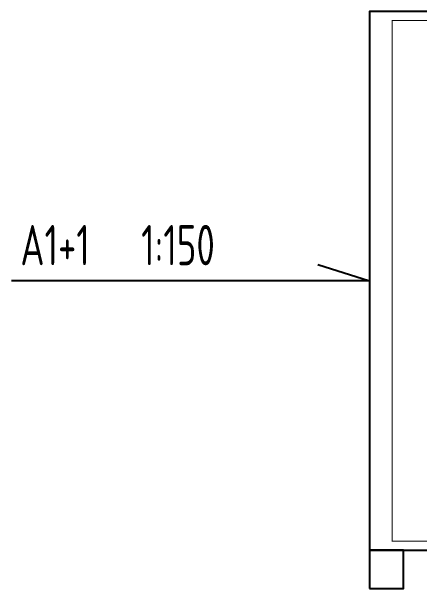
# Model space of a CAD drawing. Extents: x 8844666 to 9156203, y 1662182 to 2655606.
# Drawn here: x 8844666 to 8912178, y 1882707 to 1978119 of the extents above; entities that cross this region are included whole.
import ezdxf

# ---------------------------------------------------------------- set-up
doc = ezdxf.new("R2010")
doc.units = 0
doc.header["$LTSCALE"] = 1000
doc.header["$MEASUREMENT"] = 0
doc.layers.add('PUB_TITLE', color=4, linetype='CONTINUOUS')
doc.styles.add('TSSD_REIN', font='atssdeng.shx', dxfattribs={"width": 0.7, "bigfont": 'atssdchn.shx'})

msp = doc.modelspace()

# ---------------------------------------------------------------- linework, layer by layer
at = {"layer": 'PUB_TITLE'}
msp.add_lwpolyline([(8903902.8, 1889019.1), (9156202.8, 1889019.1), (9156202.8, 1978119.1), (8903902.8, 1978119.1)], close=True, dxfattribs=at)
at = {"layer": 'PUB_TITLE', "const_width": 150}
msp.add_lwpolyline([(8907652.8, 1890519.1), (9154702.8, 1890519.1), (9154702.8, 1976619.1), (8907652.8, 1976619.1)], close=True, dxfattribs=at)
at = {"layer": 'PUB_TITLE', "color": 6}
msp.add_lwpolyline([(8895349.7, 1936301.9), (8903902.8, 1933569.1), (8844666.2, 1933569.1)], dxfattribs=at)
at = {"layer": 'PUB_TITLE', "color": 1}
msp.add_lwpolyline([(8903902.8, 1882706.7), (8909546.3, 1882706.7), (8909546.3, 1889019.1), (8903902.8, 1889019.1)], close=True, dxfattribs=at)

# ---------------------------------------------------------------- texts
at = {"layer": 'PUB_TITLE', "color": 6, "style": 'TSSD_REIN', "width": 0.7}
msp.add_text('A1+1   1:150', height=6666.667, dxfattribs=at).set_placement((8846126.8, 1936154.6))

doc.saveas('drawing.dxf')
